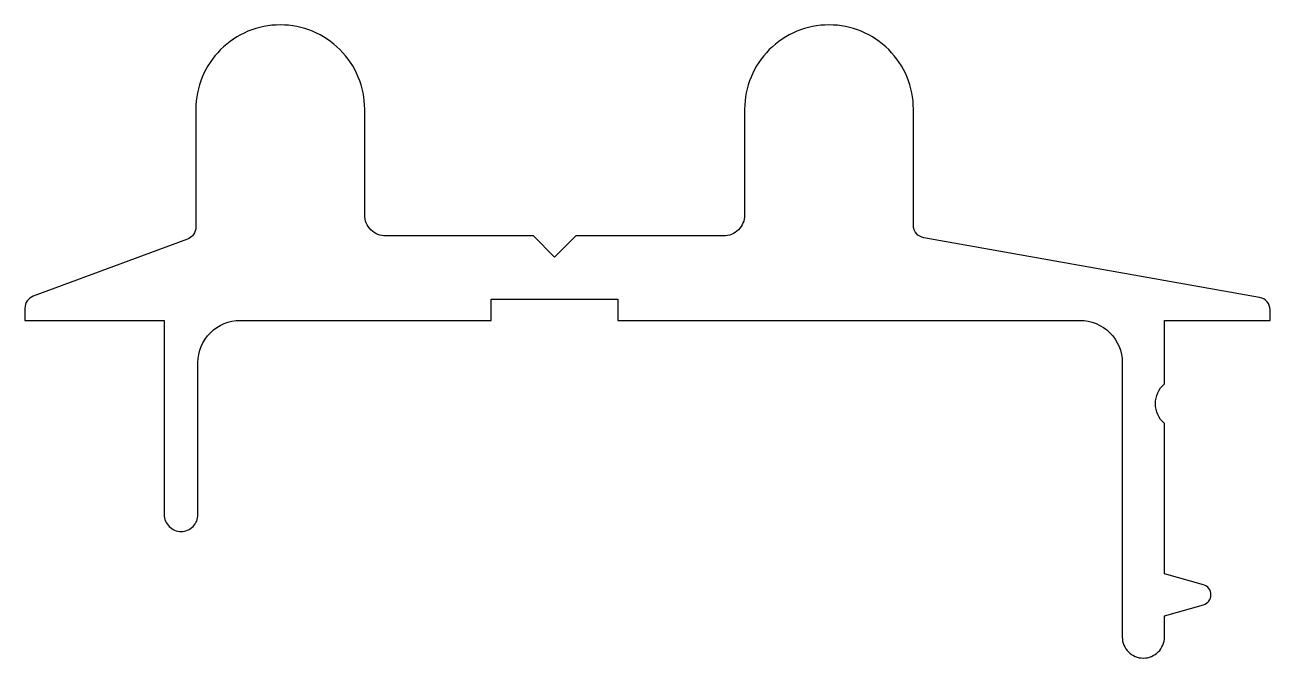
# Model space of a CAD drawing. Extents: x 381.2 to 410.7, y 462.5 to 477.5.
import ezdxf

# ---------------------------------------------------------------- set-up
doc = ezdxf.new("R2010")
doc.units = 0
doc.layers.add('KEINE', color=7, linetype='CONTINUOUS')

msp = doc.modelspace()

# ---------------------------------------------------------------- linework, layer by layer
at = {"layer": 'KEINE', "color": 7, "linetype": 'CONTINUOUS', "flags": 128}
msp.add_lwpolyline([(408.196, 463.548), (409.122, 463.81, 0.326909), (409.296, 464.048, 0.326909), (409.122, 464.286), (408.196, 464.548), (408.196, 468.102, -0.449784), (408.196, 469.048), (408.196, 470.548), (410.699, 470.548), (410.699, 470.797, 0.363644), (410.451, 471.092), (402.496, 472.504, -0.363644), (402.249, 472.799), (402.249, 475.548, 0.414214), (400.249, 477.548, 0.414214), (398.249, 475.548), (398.249, 473.048, -0.414214), (397.749, 472.548), (394.249, 472.548), (393.749, 472.048), (393.249, 472.548), (389.749, 472.548, -0.414214), (389.249, 473.048), (389.249, 475.548, 0.414214), (387.249, 477.548, 0.414214), (385.249, 475.548), (385.249, 472.757, -0.313749), (385.053, 472.476), (381.395, 471.121, 0.313749), (381.199, 470.839), (381.199, 470.548), (384.499, 470.548), (384.499, 465.948, 0.414214), (384.899, 465.548, 0.414214), (385.299, 465.948), (385.299, 469.548, -0.414214), (386.299, 470.548), (392.249, 470.548), (392.249, 471.048), (395.249, 471.048), (395.249, 470.548), (406.196, 470.548, -0.414214), (407.196, 469.548), (407.196, 463.048, 0.414214), (407.696, 462.548, 0.414214), (408.196, 463.048), (408.196, 463.548)], format="xyb", dxfattribs=at)

doc.saveas('drawing.dxf')
